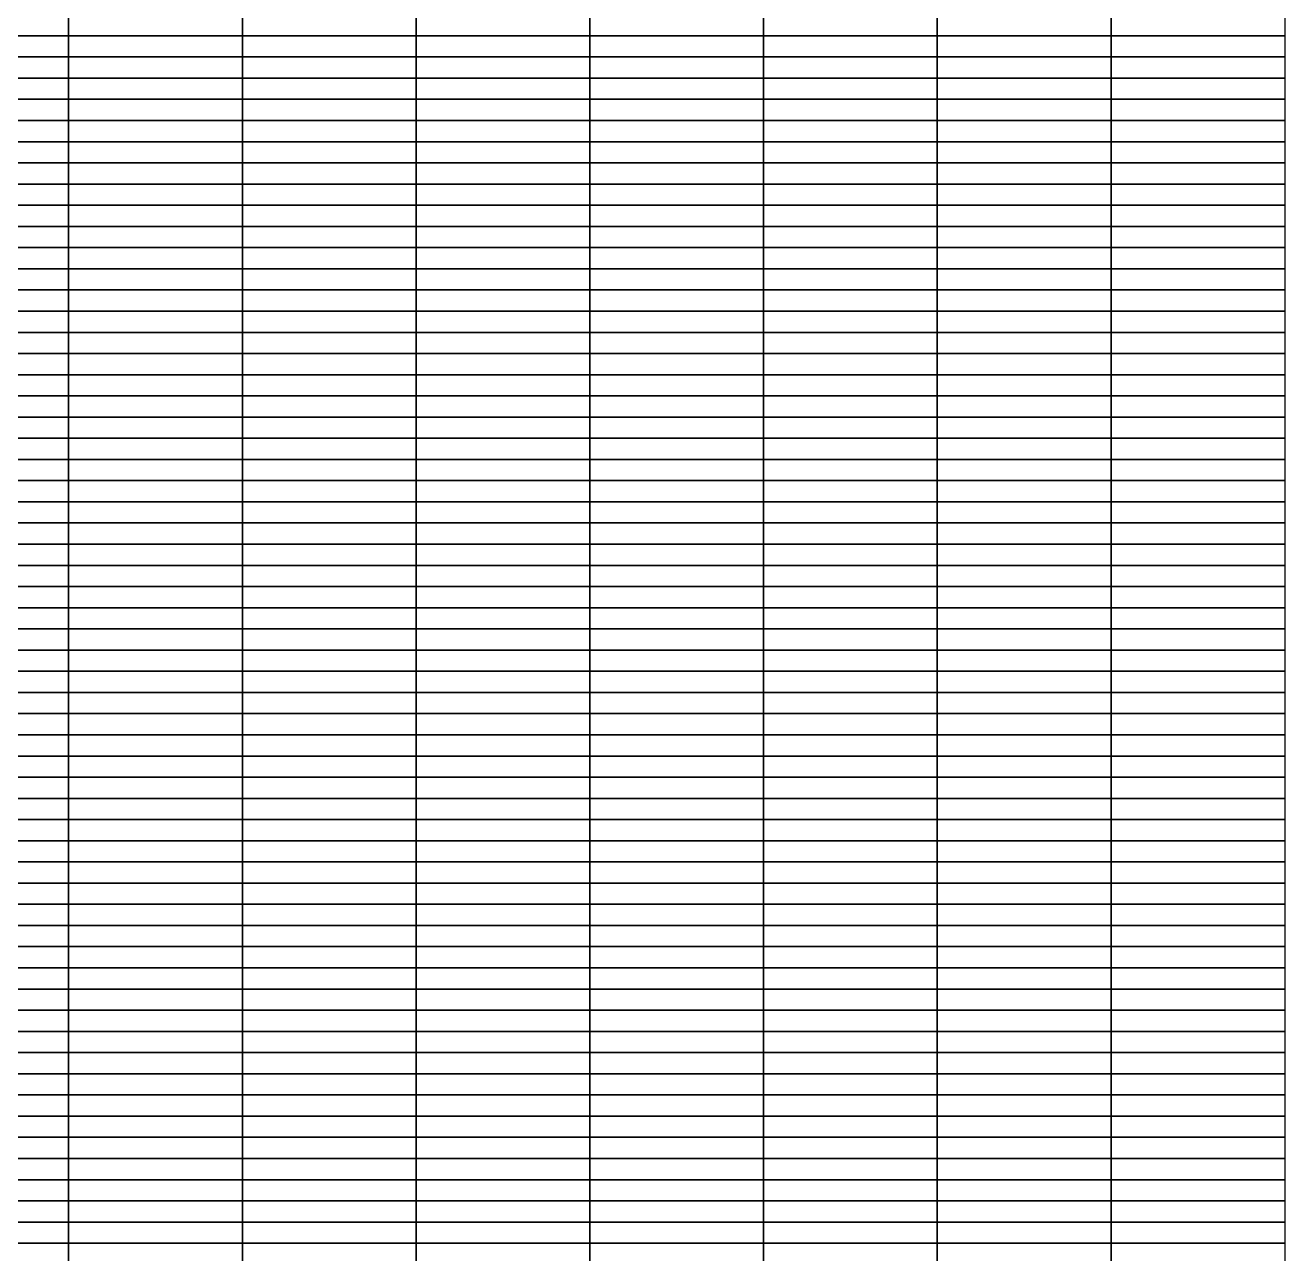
# Model space of a CAD drawing. Header units: metres. Extents: x 0 to 1189, y 5 to 4665.
# Drawn here: x 891.8 to 1189, y 2912.5 to 3202.5 of the extents above; entities that cross this region are included whole.
import ezdxf

# ---------------------------------------------------------------- set-up
doc = ezdxf.new("R2010")
doc.units = ezdxf.units.M

msp = doc.modelspace()

# ---------------------------------------------------------------- linework, layer by layer
for points in [[(902, 3200, 184.78), (861, 3200, 185.39), (861, 3205, 171.85), (902, 3205, 178.59)], [(943, 3200, 186.16), (902, 3200, 184.78), (902, 3205, 178.59), (943, 3205, 181.15)], [(984, 3200, 186.12), (943, 3200, 186.16), (943, 3205, 181.15), (984, 3205, 184.1)], [(1025, 3200, 186.16), (984, 3200, 186.12), (984, 3205, 184.1), (1025, 3205, 185.94)], [(1066, 3200, 186.43), (1025, 3200, 186.16), (1025, 3205, 185.94), (1066, 3205, 186.51)], [(1107, 3200, 186.4), (1066, 3200, 186.43), (1066, 3205, 186.51), (1107, 3205, 186.34)], [(1148, 3200, 186.85), (1107, 3200, 186.4), (1107, 3205, 186.34), (1148, 3205, 186.87)], [(1189, 3200, 186.93), (1148, 3200, 186.85), (1148, 3205, 186.87), (1189, 3205, 186.96)], [(902, 3195, 185.38), (861, 3195, 185.39), (861, 3200, 185.39), (902, 3200, 184.78)], [(943, 3195, 186.11), (902, 3195, 185.38), (902, 3200, 184.78), (943, 3200, 186.16)], [(984, 3195, 186.39), (943, 3195, 186.11), (943, 3200, 186.16), (984, 3200, 186.12)], [(1025, 3195, 186.57), (984, 3195, 186.39), (984, 3200, 186.12), (1025, 3200, 186.16)], [(1066, 3195, 186.68), (1025, 3195, 186.57), (1025, 3200, 186.16), (1066, 3200, 186.43)], [(1107, 3195, 186.78), (1066, 3195, 186.68), (1066, 3200, 186.43), (1107, 3200, 186.4)], [(1148, 3195, 186.84), (1107, 3195, 186.78), (1107, 3200, 186.4), (1148, 3200, 186.85)], [(1189, 3195, 186.84), (1148, 3195, 186.84), (1148, 3200, 186.85), (1189, 3200, 186.93)], [(902, 3190, 144.99), (861, 3190, 127.61), (861, 3195, 185.39), (902, 3195, 185.38)], [(943, 3190, 165.25), (902, 3190, 144.99), (902, 3195, 185.38), (943, 3195, 186.11)], [(984, 3190, 171.74), (943, 3190, 165.25), (943, 3195, 186.11), (984, 3195, 186.39)], [(1025, 3190, 178.27), (984, 3190, 171.74), (984, 3195, 186.39), (1025, 3195, 186.57)], [(1066, 3190, 180.15), (1025, 3190, 178.27), (1025, 3195, 186.57), (1066, 3195, 186.68)], [(1107, 3190, 182.67), (1066, 3190, 180.15), (1066, 3195, 186.68), (1107, 3195, 186.78)], [(1148, 3190, 184.17), (1107, 3190, 182.67), (1107, 3195, 186.78), (1148, 3195, 186.84)], [(1189, 3190, 185.84), (1148, 3190, 184.17), (1148, 3195, 186.84), (1189, 3195, 186.84)], [(902, 3185, 130.9), (861, 3185, 112.24), (861, 3190, 127.61), (902, 3190, 144.99)], [(943, 3185, 148.07), (902, 3185, 130.9), (902, 3190, 144.99), (943, 3190, 165.25)], [(984, 3185, 160.72), (943, 3185, 148.07), (943, 3190, 165.25), (984, 3190, 171.74)], [(1025, 3185, 167.98), (984, 3185, 160.72), (984, 3190, 171.74), (1025, 3190, 178.27)], [(1066, 3185, 172.59), (1025, 3185, 167.98), (1025, 3190, 178.27), (1066, 3190, 180.15)], [(1107, 3185, 176.36), (1066, 3185, 172.59), (1066, 3190, 180.15), (1107, 3190, 182.67)], [(1148, 3185, 180.02), (1107, 3185, 176.36), (1107, 3190, 182.67), (1148, 3190, 184.17)], [(1189, 3185, 185.67), (1148, 3185, 180.02), (1148, 3190, 184.17), (1189, 3190, 185.84)], [(902, 3180, 184.46), (861, 3180, 184.21), (861, 3185, 112.24), (902, 3185, 130.9)], [(943, 3180, 185.82), (902, 3180, 184.46), (902, 3185, 130.9), (943, 3185, 148.07)], [(984, 3180, 186.11), (943, 3180, 185.82), (943, 3185, 148.07), (984, 3185, 160.72)], [(1025, 3180, 186.38), (984, 3180, 186.11), (984, 3185, 160.72), (1025, 3185, 167.98)], [(1066, 3180, 186.56), (1025, 3180, 186.38), (1025, 3185, 167.98), (1066, 3185, 172.59)], [(1107, 3180, 186.67), (1066, 3180, 186.56), (1066, 3185, 172.59), (1107, 3185, 176.36)], [(1148, 3180, 186.75), (1107, 3180, 186.67), (1107, 3185, 176.36), (1148, 3185, 180.02)], [(1189, 3180, 186.79), (1148, 3180, 186.75), (1148, 3185, 180.02), (1189, 3185, 185.67)], [(902, 3175, 181.47), (861, 3175, 179.77), (861, 3180, 184.21), (902, 3180, 184.46)], [(943, 3175, 181.21), (902, 3175, 181.47), (902, 3180, 184.46), (943, 3180, 185.82)], [(984, 3175, 183.36), (943, 3175, 181.21), (943, 3180, 185.82), (984, 3180, 186.11)], [(1025, 3175, 185.74), (984, 3175, 183.36), (984, 3180, 186.11), (1025, 3180, 186.38)], [(1066, 3175, 186.23), (1025, 3175, 185.74), (1025, 3180, 186.38), (1066, 3180, 186.56)], [(1107, 3175, 186.43), (1066, 3175, 186.23), (1066, 3180, 186.56), (1107, 3180, 186.67)], [(1148, 3175, 186.57), (1107, 3175, 186.43), (1107, 3180, 186.67), (1148, 3180, 186.75)], [(1189, 3175, 186.64), (1148, 3175, 186.57), (1148, 3180, 186.75), (1189, 3180, 186.79)], [(902, 3170, 185.06), (861, 3170, 184.24), (861, 3175, 179.77), (902, 3175, 181.47)], [(943, 3170, 185.44), (902, 3170, 185.06), (902, 3175, 181.47), (943, 3175, 181.21)], [(984, 3170, 185.93), (943, 3170, 185.44), (943, 3175, 181.21), (984, 3175, 183.36)], [(1025, 3170, 186.29), (984, 3170, 185.93), (984, 3175, 183.36), (1025, 3175, 185.74)], [(1066, 3170, 186.49), (1025, 3170, 186.29), (1025, 3175, 185.74), (1066, 3175, 186.23)], [(1107, 3170, 186.62), (1066, 3170, 186.49), (1066, 3175, 186.23), (1107, 3175, 186.43)], [(1148, 3170, 186.71), (1107, 3170, 186.62), (1107, 3175, 186.43), (1148, 3175, 186.57)], [(1189, 3170, 186.76), (1148, 3170, 186.71), (1148, 3175, 186.57), (1189, 3175, 186.64)], [(902, 3165, 182.51), (861, 3165, 180.42), (861, 3170, 184.24), (902, 3170, 185.06)], [(943, 3165, 183.86), (902, 3165, 182.51), (902, 3170, 185.06), (943, 3170, 185.44)], [(984, 3165, 184.8), (943, 3165, 183.86), (943, 3170, 185.44), (984, 3170, 185.93)], [(1025, 3165, 185.43), (984, 3165, 184.8), (984, 3170, 185.93), (1025, 3170, 186.29)], [(1066, 3165, 185.87), (1025, 3165, 185.43), (1025, 3170, 186.29), (1066, 3170, 186.49)], [(1107, 3165, 186.17), (1066, 3165, 185.87), (1066, 3170, 186.49), (1107, 3170, 186.62)], [(1148, 3165, 186.36), (1107, 3165, 186.17), (1107, 3170, 186.62), (1148, 3170, 186.71)], [(1189, 3165, 186.46), (1148, 3165, 186.36), (1148, 3170, 186.71), (1189, 3170, 186.76)], [(902, 3160, 182.51), (861, 3160, 180.42), (861, 3165, 180.42), (902, 3165, 182.51)], [(943, 3160, 183.86), (902, 3160, 182.51), (902, 3165, 182.51), (943, 3165, 183.86)], [(984, 3160, 184.8), (943, 3160, 183.86), (943, 3165, 183.86), (984, 3165, 184.8)], [(1025, 3160, 185.43), (984, 3160, 184.8), (984, 3165, 184.8), (1025, 3165, 185.43)], [(1066, 3160, 185.87), (1025, 3160, 185.43), (1025, 3165, 185.43), (1066, 3165, 185.87)], [(1107, 3160, 186.17), (1066, 3160, 185.87), (1066, 3165, 185.87), (1107, 3165, 186.17)], [(1148, 3160, 186.36), (1107, 3160, 186.17), (1107, 3165, 186.17), (1148, 3165, 186.36)], [(1189, 3160, 186.46), (1148, 3160, 186.36), (1148, 3165, 186.36), (1189, 3165, 186.46)], [(902, 3155, 186.14), (861, 3155, 183.64), (861, 3160, 180.42), (902, 3160, 182.51)], [(943, 3155, 186.72), (902, 3155, 186.14), (902, 3160, 182.51), (943, 3160, 183.86)], [(984, 3155, 186.81), (943, 3155, 186.72), (943, 3160, 183.86), (984, 3160, 184.8)], [(1025, 3155, 186.8), (984, 3155, 186.81), (984, 3160, 184.8), (1025, 3160, 185.43)], [(1066, 3155, 186.93), (1025, 3155, 186.8), (1025, 3160, 185.43), (1066, 3160, 185.87)], [(1107, 3155, 186.96), (1066, 3155, 186.93), (1066, 3160, 185.87), (1107, 3160, 186.17)], [(1148, 3155, 186.97), (1107, 3155, 186.96), (1107, 3160, 186.17), (1148, 3160, 186.36)], [(1189, 3155, 186.98), (1148, 3155, 186.97), (1148, 3160, 186.36), (1189, 3160, 186.46)], [(902, 3150, 171.39), (861, 3150, 164.59), (861, 3155, 183.64), (902, 3155, 186.14)], [(943, 3150, 175.95), (902, 3150, 171.39), (902, 3155, 186.14), (943, 3155, 186.72)], [(984, 3150, 179.18), (943, 3150, 175.95), (943, 3155, 186.72), (984, 3155, 186.81)], [(1025, 3150, 181.39), (984, 3150, 179.18), (984, 3155, 186.81), (1025, 3155, 186.8)], [(1066, 3150, 182.97), (1025, 3150, 181.39), (1025, 3155, 186.8), (1066, 3155, 186.93)], [(1107, 3150, 184.03), (1066, 3150, 182.97), (1066, 3155, 186.93), (1107, 3155, 186.96)], [(1148, 3150, 184.73), (1107, 3150, 184.03), (1107, 3155, 186.96), (1148, 3155, 186.97)], [(1189, 3150, 185.08), (1148, 3150, 184.73), (1148, 3155, 186.97), (1189, 3155, 186.98)], [(902, 3145, 150.91), (861, 3145, 121.97), (861, 3150, 164.59), (902, 3150, 171.39)], [(943, 3145, 157.51), (902, 3145, 150.91), (902, 3150, 171.39), (943, 3150, 175.95)], [(984, 3145, 167.72), (943, 3145, 157.51), (943, 3150, 175.95), (984, 3150, 179.18)], [(1025, 3145, 175.91), (984, 3145, 167.72), (984, 3150, 179.18), (1025, 3150, 181.39)], [(1066, 3145, 181.67), (1025, 3145, 175.91), (1025, 3150, 181.39), (1066, 3150, 182.97)], [(1107, 3145, 183.64), (1066, 3145, 181.67), (1066, 3150, 182.97), (1107, 3150, 184.03)], [(1148, 3145, 185.54), (1107, 3145, 183.64), (1107, 3150, 184.03), (1148, 3150, 184.73)], [(1189, 3145, 185.9), (1148, 3145, 185.54), (1148, 3150, 184.73), (1189, 3150, 185.08)], [(902, 3140, 186.08), (861, 3140, 186.05), (861, 3145, 121.97), (902, 3145, 150.91)], [(943, 3140, 186.47), (902, 3140, 186.08), (902, 3145, 150.91), (943, 3145, 157.51)], [(984, 3140, 186.68), (943, 3140, 186.47), (943, 3145, 157.51), (984, 3145, 167.72)], [(1025, 3140, 186.78), (984, 3140, 186.68), (984, 3145, 167.72), (1025, 3145, 175.91)], [(1066, 3140, 186.94), (1025, 3140, 186.78), (1025, 3145, 175.91), (1066, 3145, 181.67)], [(1107, 3140, 186.96), (1066, 3140, 186.94), (1066, 3145, 181.67), (1107, 3145, 183.64)], [(1148, 3140, 186.97), (1107, 3140, 186.96), (1107, 3145, 183.64), (1148, 3145, 185.54)], [(1189, 3140, 186.98), (1148, 3140, 186.97), (1148, 3145, 185.54), (1189, 3145, 185.9)], [(902, 3135, 180.69), (861, 3135, 180.99), (861, 3140, 186.05), (902, 3140, 186.08)], [(943, 3135, 179.56), (902, 3135, 180.69), (902, 3140, 186.08), (943, 3140, 186.47)], [(984, 3135, 183.44), (943, 3135, 179.56), (943, 3140, 186.47), (984, 3140, 186.68)], [(1025, 3135, 185.93), (984, 3135, 183.44), (984, 3140, 186.68), (1025, 3140, 186.78)], [(1066, 3135, 186.85), (1025, 3135, 185.93), (1025, 3140, 186.78), (1066, 3140, 186.94)], [(1107, 3135, 186.94), (1066, 3135, 186.85), (1066, 3140, 186.94), (1107, 3140, 186.96)], [(1148, 3135, 186.97), (1107, 3135, 186.94), (1107, 3140, 186.96), (1148, 3140, 186.97)], [(1189, 3135, 186.97), (1148, 3135, 186.97), (1148, 3140, 186.97), (1189, 3140, 186.98)], [(902, 3130, 181.15), (861, 3130, 182.45), (861, 3135, 180.99), (902, 3135, 180.69)], [(943, 3130, 181.55), (902, 3130, 181.15), (902, 3135, 180.69), (943, 3135, 179.56)], [(984, 3130, 183.1), (943, 3130, 181.55), (943, 3135, 179.56), (984, 3135, 183.44)], [(1025, 3130, 185.42), (984, 3130, 183.1), (984, 3135, 183.44), (1025, 3135, 185.93)], [(1066, 3130, 186.13), (1025, 3130, 185.42), (1025, 3135, 185.93), (1066, 3135, 186.85)], [(1107, 3130, 186.37), (1066, 3130, 186.13), (1066, 3135, 186.85), (1107, 3135, 186.94)], [(1148, 3130, 186.52), (1107, 3130, 186.37), (1107, 3135, 186.94), (1148, 3135, 186.97)], [(1189, 3130, 186.6), (1148, 3130, 186.52), (1148, 3135, 186.97), (1189, 3135, 186.97)], [(902, 3125, 175.63), (861, 3125, 158.7), (861, 3130, 182.45), (902, 3130, 181.15)], [(943, 3125, 178.55), (902, 3125, 175.63), (902, 3130, 181.15), (943, 3130, 181.55)], [(984, 3125, 181.29), (943, 3125, 178.55), (943, 3130, 181.55), (984, 3130, 183.1)], [(1025, 3125, 182.96), (984, 3125, 181.29), (984, 3130, 183.1), (1025, 3130, 185.42)], [(1066, 3125, 184.12), (1025, 3125, 182.96), (1025, 3130, 185.42), (1066, 3130, 186.13)], [(1107, 3125, 184.89), (1066, 3125, 184.12), (1066, 3130, 186.13), (1107, 3130, 186.37)], [(1148, 3125, 185.39), (1107, 3125, 184.89), (1107, 3130, 186.37), (1148, 3130, 186.52)], [(1189, 3125, 185.64), (1148, 3125, 185.39), (1148, 3130, 186.52), (1189, 3130, 186.6)], [(902, 3120, 185.37), (861, 3120, 184.61), (861, 3125, 158.7), (902, 3125, 175.63)], [(943, 3120, 185.98), (902, 3120, 185.37), (902, 3125, 175.63), (943, 3125, 178.55)], [(984, 3120, 186.1), (943, 3120, 185.98), (943, 3125, 178.55), (984, 3125, 181.29)], [(1025, 3120, 186.4), (984, 3120, 186.1), (984, 3125, 181.29), (1025, 3125, 182.96)], [(1066, 3120, 186.65), (1025, 3120, 186.4), (1025, 3125, 182.96), (1066, 3125, 184.12)], [(1107, 3120, 186.74), (1066, 3120, 186.65), (1066, 3125, 184.12), (1107, 3125, 184.89)], [(1148, 3120, 186.8), (1107, 3120, 186.74), (1107, 3125, 184.89), (1148, 3125, 185.39)], [(1189, 3120, 186.79), (1148, 3120, 186.8), (1148, 3125, 185.39), (1189, 3125, 185.64)], [(902, 3115, 185.37), (861, 3115, 184.61), (861, 3120, 184.61), (902, 3120, 185.37)], [(943, 3115, 185.98), (902, 3115, 185.37), (902, 3120, 185.37), (943, 3120, 185.98)], [(984, 3115, 186.1), (943, 3115, 185.98), (943, 3120, 185.98), (984, 3120, 186.1)], [(1025, 3115, 186.4), (984, 3115, 186.1), (984, 3120, 186.1), (1025, 3120, 186.4)], [(1066, 3115, 186.65), (1025, 3115, 186.4), (1025, 3120, 186.4), (1066, 3120, 186.65)], [(1107, 3115, 186.74), (1066, 3115, 186.65), (1066, 3120, 186.65), (1107, 3120, 186.74)], [(1148, 3115, 186.8), (1107, 3115, 186.74), (1107, 3120, 186.74), (1148, 3120, 186.8)], [(1189, 3115, 186.79), (1148, 3115, 186.8), (1148, 3120, 186.8), (1189, 3120, 186.79)], [(902, 3110, 143.75), (861, 3110, 144.64), (861, 3115, 184.61), (902, 3115, 185.37)], [(943, 3110, 167.23), (902, 3110, 143.75), (902, 3115, 185.37), (943, 3115, 185.98)], [(984, 3110, 175.7), (943, 3110, 167.23), (943, 3115, 185.98), (984, 3115, 186.1)], [(1025, 3110, 178.93), (984, 3110, 175.7), (984, 3115, 186.1), (1025, 3115, 186.4)], [(1066, 3110, 181.31), (1025, 3110, 178.93), (1025, 3115, 186.4), (1066, 3115, 186.65)], [(1107, 3110, 183.59), (1066, 3110, 181.31), (1066, 3115, 186.65), (1107, 3115, 186.74)], [(1148, 3110, 184.16), (1107, 3110, 183.59), (1107, 3115, 186.74), (1148, 3115, 186.8)], [(1189, 3110, 185.2), (1148, 3110, 184.16), (1148, 3115, 186.8), (1189, 3115, 186.79)], [(902, 3105, 182.17), (861, 3105, 178.49), (861, 3110, 144.64), (902, 3110, 143.75)], [(943, 3105, 183.29), (902, 3105, 182.17), (902, 3110, 143.75), (943, 3110, 167.23)], [(984, 3105, 184.58), (943, 3105, 183.29), (943, 3110, 167.23), (984, 3110, 175.7)], [(1025, 3105, 185.15), (984, 3105, 184.58), (984, 3110, 175.7), (1025, 3110, 178.93)], [(1066, 3105, 185.64), (1025, 3105, 185.15), (1025, 3110, 178.93), (1066, 3110, 181.31)], [(1107, 3105, 186.04), (1066, 3105, 185.64), (1066, 3110, 181.31), (1107, 3110, 183.59)], [(1148, 3105, 186.3), (1107, 3105, 186.04), (1107, 3110, 183.59), (1148, 3110, 184.16)], [(1189, 3105, 186.43), (1148, 3105, 186.3), (1148, 3110, 184.16), (1189, 3110, 185.2)], [(902, 3100, 178.36), (861, 3100, 171.78), (861, 3105, 178.49), (902, 3105, 182.17)], [(943, 3100, 177.44), (902, 3100, 178.36), (902, 3105, 182.17), (943, 3105, 183.29)], [(984, 3100, 182.02), (943, 3100, 177.44), (943, 3105, 183.29), (984, 3105, 184.58)], [(1025, 3100, 184.01), (984, 3100, 182.02), (984, 3105, 184.58), (1025, 3105, 185.15)], [(1066, 3100, 184.14), (1025, 3100, 184.01), (1025, 3105, 185.15), (1066, 3105, 185.64)], [(1107, 3100, 185.26), (1066, 3100, 184.14), (1066, 3105, 185.64), (1107, 3105, 186.04)], [(1148, 3100, 186.15), (1107, 3100, 185.26), (1107, 3105, 186.04), (1148, 3105, 186.3)], [(1189, 3100, 186.44), (1148, 3100, 186.15), (1148, 3105, 186.3), (1189, 3105, 186.43)], [(902, 3095, 185.93), (861, 3095, 181.63), (861, 3100, 171.78), (902, 3100, 178.36)], [(943, 3095, 186.16), (902, 3095, 185.93), (902, 3100, 178.36), (943, 3100, 177.44)], [(984, 3095, 185.94), (943, 3095, 186.16), (943, 3100, 177.44), (984, 3100, 182.02)], [(1025, 3095, 186.29), (984, 3095, 185.94), (984, 3100, 182.02), (1025, 3100, 184.01)], [(1066, 3095, 186.74), (1025, 3095, 186.29), (1025, 3100, 184.01), (1066, 3100, 184.14)], [(1107, 3095, 186.68), (1066, 3095, 186.74), (1066, 3100, 184.14), (1107, 3100, 185.26)], [(1148, 3095, 186.91), (1107, 3095, 186.68), (1107, 3100, 185.26), (1148, 3100, 186.15)], [(1189, 3095, 186.93), (1148, 3095, 186.91), (1148, 3100, 186.15), (1189, 3100, 186.44)], [(902, 3090, 176.33), (861, 3090, 171.71), (861, 3095, 181.63), (902, 3095, 185.93)], [(943, 3090, 179.78), (902, 3090, 176.33), (902, 3095, 185.93), (943, 3095, 186.16)], [(984, 3090, 181.78), (943, 3090, 179.78), (943, 3095, 186.16), (984, 3095, 185.94)], [(1025, 3090, 183.12), (984, 3090, 181.78), (984, 3095, 185.94), (1025, 3095, 186.29)], [(1066, 3090, 184.26), (1025, 3090, 183.12), (1025, 3095, 186.29), (1066, 3095, 186.74)], [(1107, 3090, 184.94), (1066, 3090, 184.26), (1066, 3095, 186.74), (1107, 3095, 186.68)], [(1148, 3090, 185.43), (1107, 3090, 184.94), (1107, 3095, 186.68), (1148, 3095, 186.91)], [(1189, 3090, 185.7), (1148, 3090, 185.43), (1148, 3095, 186.91), (1189, 3095, 186.93)], [(902, 3085, 176.33), (861, 3085, 171.71), (861, 3090, 171.71), (902, 3090, 176.33)], [(943, 3085, 179.78), (902, 3085, 176.33), (902, 3090, 176.33), (943, 3090, 179.78)], [(984, 3085, 181.78), (943, 3085, 179.78), (943, 3090, 179.78), (984, 3090, 181.78)], [(1025, 3085, 183.12), (984, 3085, 181.78), (984, 3090, 181.78), (1025, 3090, 183.12)], [(1066, 3085, 184.26), (1025, 3085, 183.12), (1025, 3090, 183.12), (1066, 3090, 184.26)], [(1107, 3085, 184.94), (1066, 3085, 184.26), (1066, 3090, 184.26), (1107, 3090, 184.94)], [(1148, 3085, 185.43), (1107, 3085, 184.94), (1107, 3090, 184.94), (1148, 3090, 185.43)], [(1189, 3085, 185.7), (1148, 3085, 185.43), (1148, 3090, 185.43), (1189, 3090, 185.7)], [(902, 3080, 178.35), (861, 3080, 173.56), (861, 3085, 171.71), (902, 3085, 176.33)], [(943, 3080, 181.54), (902, 3080, 178.35), (902, 3085, 176.33), (943, 3085, 179.78)], [(984, 3080, 182.62), (943, 3080, 181.54), (943, 3085, 179.78), (984, 3085, 181.78)], [(1025, 3080, 182.9), (984, 3080, 182.62), (984, 3085, 181.78), (1025, 3085, 183.12)], [(1066, 3080, 183.68), (1025, 3080, 182.9), (1025, 3085, 183.12), (1066, 3085, 184.26)], [(1107, 3080, 184.61), (1066, 3080, 183.68), (1066, 3085, 184.26), (1107, 3085, 184.94)], [(1148, 3080, 185.91), (1107, 3080, 184.61), (1107, 3085, 184.94), (1148, 3085, 185.43)], [(1189, 3080, 186.32), (1148, 3080, 185.91), (1148, 3085, 185.43), (1189, 3085, 185.7)], [(902, 3075, 151.26), (861, 3075, 123.09), (861, 3080, 173.56), (902, 3080, 178.35)], [(943, 3075, 157.22), (902, 3075, 151.26), (902, 3080, 178.35), (943, 3080, 181.54)], [(984, 3075, 167.8), (943, 3075, 157.22), (943, 3080, 181.54), (984, 3080, 182.62)], [(1025, 3075, 175.79), (984, 3075, 167.8), (984, 3080, 182.62), (1025, 3080, 182.9)], [(1066, 3075, 181.85), (1025, 3075, 175.79), (1025, 3080, 182.9), (1066, 3080, 183.68)], [(1107, 3075, 183.88), (1066, 3075, 181.85), (1066, 3080, 183.68), (1107, 3080, 184.61)], [(1148, 3075, 186), (1107, 3075, 183.88), (1107, 3080, 184.61), (1148, 3080, 185.91)], [(1189, 3075, 186.47), (1148, 3075, 186), (1148, 3080, 185.91), (1189, 3080, 186.32)], [(902, 3070, 151.26), (861, 3070, 123.09), (861, 3075, 123.09), (902, 3075, 151.26)], [(943, 3070, 157.22), (902, 3070, 151.26), (902, 3075, 151.26), (943, 3075, 157.22)], [(984, 3070, 167.8), (943, 3070, 157.22), (943, 3075, 157.22), (984, 3075, 167.8)], [(1025, 3070, 175.79), (984, 3070, 167.8), (984, 3075, 167.8), (1025, 3075, 175.79)], [(1066, 3070, 181.85), (1025, 3070, 175.79), (1025, 3075, 175.79), (1066, 3075, 181.85)], [(1107, 3070, 183.88), (1066, 3070, 181.85), (1066, 3075, 181.85), (1107, 3075, 183.88)], [(1148, 3070, 186), (1107, 3070, 183.88), (1107, 3075, 183.88), (1148, 3075, 186)], [(1189, 3070, 186.47), (1148, 3070, 186), (1148, 3075, 186), (1189, 3075, 186.47)], [(902, 3065, 184.47), (861, 3065, 185.65), (861, 3070, 123.09), (902, 3070, 151.26)], [(943, 3065, 185.42), (902, 3065, 184.47), (902, 3070, 151.26), (943, 3070, 157.22)], [(984, 3065, 185.1), (943, 3065, 185.42), (943, 3070, 157.22), (984, 3070, 167.8)], [(1025, 3065, 185.04), (984, 3065, 185.1), (984, 3070, 167.8), (1025, 3070, 175.79)], [(1066, 3065, 186.39), (1025, 3065, 185.04), (1025, 3070, 175.79), (1066, 3070, 181.85)], [(1107, 3065, 186.68), (1066, 3065, 186.39), (1066, 3070, 181.85), (1107, 3070, 183.88)], [(1148, 3065, 186.84), (1107, 3065, 186.68), (1107, 3070, 183.88), (1148, 3070, 186)], [(1189, 3065, 186.89), (1148, 3065, 186.84), (1148, 3070, 186), (1189, 3070, 186.47)], [(902, 3060, 180.38), (861, 3060, 182.56), (861, 3065, 185.65), (902, 3065, 184.47)], [(943, 3060, 179.93), (902, 3060, 180.38), (902, 3065, 184.47), (943, 3065, 185.42)], [(984, 3060, 182.59), (943, 3060, 179.93), (943, 3065, 185.42), (984, 3065, 185.1)], [(1025, 3060, 184.27), (984, 3060, 182.59), (984, 3065, 185.1), (1025, 3065, 185.04)], [(1066, 3060, 185.45), (1025, 3060, 184.27), (1025, 3065, 185.04), (1066, 3065, 186.39)], [(1107, 3060, 185.71), (1066, 3060, 185.45), (1066, 3065, 186.39), (1107, 3065, 186.68)], [(1148, 3060, 186.64), (1107, 3060, 185.71), (1107, 3065, 186.68), (1148, 3065, 186.84)], [(1189, 3060, 186.8), (1148, 3060, 186.64), (1148, 3065, 186.84), (1189, 3065, 186.89)], [(902, 3055, 182.54), (861, 3055, 182.23), (861, 3060, 182.56), (902, 3060, 180.38)], [(943, 3055, 184.36), (902, 3055, 182.54), (902, 3060, 180.38), (943, 3060, 179.93)], [(984, 3055, 183.15), (943, 3055, 184.36), (943, 3060, 179.93), (984, 3060, 182.59)], [(1025, 3055, 182.86), (984, 3055, 183.15), (984, 3060, 182.59), (1025, 3060, 184.27)], [(1066, 3055, 185.38), (1025, 3055, 182.86), (1025, 3060, 184.27), (1066, 3060, 185.45)], [(1107, 3055, 186.14), (1066, 3055, 185.38), (1066, 3060, 185.45), (1107, 3060, 185.71)], [(1148, 3055, 186.81), (1107, 3055, 186.14), (1107, 3060, 185.71), (1148, 3060, 186.64)], [(1189, 3055, 186.95), (1148, 3055, 186.81), (1148, 3060, 186.64), (1189, 3060, 186.8)], [(902, 3050, 176.91), (861, 3050, 171.55), (861, 3055, 182.23), (902, 3055, 182.54)], [(943, 3050, 180.72), (902, 3050, 176.91), (902, 3055, 182.54), (943, 3055, 184.36)], [(984, 3050, 181.14), (943, 3050, 180.72), (943, 3055, 184.36), (984, 3055, 183.15)], [(1025, 3050, 182.82), (984, 3050, 181.14), (984, 3055, 183.15), (1025, 3055, 182.86)], [(1066, 3050, 185.74), (1025, 3050, 182.82), (1025, 3055, 182.86), (1066, 3055, 185.38)], [(1107, 3050, 185.72), (1066, 3050, 185.74), (1066, 3055, 185.38), (1107, 3055, 186.14)], [(1148, 3050, 186.62), (1107, 3050, 185.72), (1107, 3055, 186.14), (1148, 3055, 186.81)], [(1189, 3050, 186.73), (1148, 3050, 186.62), (1148, 3055, 186.81), (1189, 3055, 186.95)], [(902, 3045, 176.91), (861, 3045, 171.55), (861, 3050, 171.55), (902, 3050, 176.91)], [(943, 3045, 180.72), (902, 3045, 176.91), (902, 3050, 176.91), (943, 3050, 180.72)], [(984, 3045, 181.14), (943, 3045, 180.72), (943, 3050, 180.72), (984, 3050, 181.14)], [(1025, 3045, 182.82), (984, 3045, 181.14), (984, 3050, 181.14), (1025, 3050, 182.82)], [(1066, 3045, 185.74), (1025, 3045, 182.82), (1025, 3050, 182.82), (1066, 3050, 185.74)], [(1107, 3045, 185.72), (1066, 3045, 185.74), (1066, 3050, 185.74), (1107, 3050, 185.72)], [(1148, 3045, 186.62), (1107, 3045, 185.72), (1107, 3050, 185.72), (1148, 3050, 186.62)], [(1189, 3045, 186.73), (1148, 3045, 186.62), (1148, 3050, 186.62), (1189, 3050, 186.73)], [(902, 3040, 181.06), (861, 3040, 180.9), (861, 3045, 171.55), (902, 3045, 176.91)], [(943, 3040, 183.28), (902, 3040, 181.06), (902, 3045, 176.91), (943, 3045, 180.72)], [(984, 3040, 183.63), (943, 3040, 183.28), (943, 3045, 180.72), (984, 3045, 181.14)], [(1025, 3040, 182.42), (984, 3040, 183.63), (984, 3045, 181.14), (1025, 3045, 182.82)], [(1066, 3040, 184.35), (1025, 3040, 182.42), (1025, 3045, 182.82), (1066, 3045, 185.74)], [(1107, 3040, 184.41), (1066, 3040, 184.35), (1066, 3045, 185.74), (1107, 3045, 185.72)], [(1148, 3040, 186.02), (1107, 3040, 184.41), (1107, 3045, 185.72), (1148, 3045, 186.62)], [(1189, 3040, 186.48), (1148, 3040, 186.02), (1148, 3045, 186.62), (1189, 3045, 186.73)], [(902, 3035, 152.04), (861, 3035, 142.12), (861, 3040, 180.9), (902, 3040, 181.06)], [(943, 3035, 167.21), (902, 3035, 152.04), (902, 3040, 181.06), (943, 3040, 183.28)], [(984, 3035, 176.93), (943, 3035, 167.21), (943, 3040, 183.28), (984, 3040, 183.63)], [(1025, 3035, 180.99), (984, 3035, 176.93), (984, 3040, 183.63), (1025, 3040, 182.42)], [(1066, 3035, 181.75), (1025, 3035, 180.99), (1025, 3040, 182.42), (1066, 3040, 184.35)], [(1107, 3035, 183.66), (1066, 3035, 181.75), (1066, 3040, 184.35), (1107, 3040, 184.41)], [(1148, 3035, 183.8), (1107, 3035, 183.66), (1107, 3040, 184.41), (1148, 3040, 186.02)], [(1189, 3035, 184.57), (1148, 3035, 183.8), (1148, 3040, 186.02), (1189, 3040, 186.48)], [(902, 3030, 122.42), (861, 3030, 101.65), (861, 3035, 142.12), (902, 3035, 152.04)], [(943, 3030, 141.94), (902, 3030, 122.42), (902, 3035, 152.04), (943, 3035, 167.21)], [(984, 3030, 155.71), (943, 3030, 141.94), (943, 3035, 167.21), (984, 3035, 176.93)], [(1025, 3030, 164.85), (984, 3030, 155.71), (984, 3035, 176.93), (1025, 3035, 180.99)], [(1066, 3030, 171.32), (1025, 3030, 164.85), (1025, 3035, 180.99), (1066, 3035, 181.75)], [(1107, 3030, 175.12), (1066, 3030, 171.32), (1066, 3035, 181.75), (1107, 3035, 183.66)], [(1148, 3030, 179.27), (1107, 3030, 175.12), (1107, 3035, 183.66), (1148, 3035, 183.8)], [(1189, 3030, 183.87), (1148, 3030, 179.27), (1148, 3035, 183.8), (1189, 3035, 184.57)], [(902, 3025, 182.65), (861, 3025, 181.76), (861, 3030, 101.65), (902, 3030, 122.42)], [(943, 3025, 183.85), (902, 3025, 182.65), (902, 3030, 122.42), (943, 3030, 141.94)], [(984, 3025, 183.89), (943, 3025, 183.85), (943, 3030, 141.94), (984, 3030, 155.71)], [(1025, 3025, 182.82), (984, 3025, 183.89), (984, 3030, 155.71), (1025, 3030, 164.85)], [(1066, 3025, 185.82), (1025, 3025, 182.82), (1025, 3030, 164.85), (1066, 3030, 171.32)], [(1107, 3025, 186.24), (1066, 3025, 185.82), (1066, 3030, 171.32), (1107, 3030, 175.12)], [(1148, 3025, 186.44), (1107, 3025, 186.24), (1107, 3030, 175.12), (1148, 3030, 179.27)], [(1189, 3025, 186.53), (1148, 3025, 186.44), (1148, 3030, 179.27), (1189, 3030, 183.87)], [(902, 3020, 182.65), (861, 3020, 181.76), (861, 3025, 181.76), (902, 3025, 182.65)], [(943, 3020, 183.85), (902, 3020, 182.65), (902, 3025, 182.65), (943, 3025, 183.85)], [(984, 3020, 183.89), (943, 3020, 183.85), (943, 3025, 183.85), (984, 3025, 183.89)], [(1025, 3020, 182.82), (984, 3020, 183.89), (984, 3025, 183.89), (1025, 3025, 182.82)], [(1066, 3020, 185.82), (1025, 3020, 182.82), (1025, 3025, 182.82), (1066, 3025, 185.82)], [(1107, 3020, 186.24), (1066, 3020, 185.82), (1066, 3025, 185.82), (1107, 3025, 186.24)], [(1148, 3020, 186.44), (1107, 3020, 186.24), (1107, 3025, 186.24), (1148, 3025, 186.44)], [(1189, 3020, 186.53), (1148, 3020, 186.44), (1148, 3025, 186.44), (1189, 3025, 186.53)], [(902, 3015, 181.08), (861, 3015, 178.45), (861, 3020, 181.76), (902, 3020, 182.65)], [(943, 3015, 180.64), (902, 3015, 181.08), (902, 3020, 182.65), (943, 3020, 183.85)], [(984, 3015, 183.37), (943, 3015, 180.64), (943, 3020, 183.85), (984, 3020, 183.89)], [(1025, 3015, 185.8), (984, 3015, 183.37), (984, 3020, 183.89), (1025, 3020, 182.82)], [(1066, 3015, 186.67), (1025, 3015, 185.8), (1025, 3020, 182.82), (1066, 3020, 185.82)], [(1107, 3015, 186.88), (1066, 3015, 186.67), (1066, 3020, 185.82), (1107, 3020, 186.24)], [(1148, 3015, 186.95), (1107, 3015, 186.88), (1107, 3020, 186.24), (1148, 3020, 186.44)], [(1189, 3015, 186.98), (1148, 3015, 186.95), (1148, 3020, 186.44), (1189, 3020, 186.53)], [(902, 3010, 185.37), (861, 3010, 185.23), (861, 3015, 178.45), (902, 3015, 181.08)], [(943, 3010, 185.99), (902, 3010, 185.37), (902, 3015, 181.08), (943, 3015, 180.64)], [(984, 3010, 184.99), (943, 3010, 185.99), (943, 3015, 180.64), (984, 3015, 183.37)], [(1025, 3010, 184.34), (984, 3010, 184.99), (984, 3015, 183.37), (1025, 3015, 185.8)], [(1066, 3010, 185.89), (1025, 3010, 184.34), (1025, 3015, 185.8), (1066, 3015, 186.67)], [(1107, 3010, 186.15), (1066, 3010, 185.89), (1066, 3015, 186.67), (1107, 3015, 186.88)], [(1148, 3010, 186.67), (1107, 3010, 186.15), (1107, 3015, 186.88), (1148, 3015, 186.95)], [(1189, 3010, 186.86), (1148, 3010, 186.67), (1148, 3015, 186.95), (1189, 3015, 186.98)], [(902, 3005, 185.37), (861, 3005, 185.23), (861, 3010, 185.23), (902, 3010, 185.37)], [(943, 3005, 185.99), (902, 3005, 185.37), (902, 3010, 185.37), (943, 3010, 185.99)], [(984, 3005, 184.99), (943, 3005, 185.99), (943, 3010, 185.99), (984, 3010, 184.99)], [(1025, 3005, 184.34), (984, 3005, 184.99), (984, 3010, 184.99), (1025, 3010, 184.34)], [(1066, 3005, 185.89), (1025, 3005, 184.34), (1025, 3010, 184.34), (1066, 3010, 185.89)], [(1107, 3005, 186.15), (1066, 3005, 185.89), (1066, 3010, 185.89), (1107, 3010, 186.15)], [(1148, 3005, 186.67), (1107, 3005, 186.15), (1107, 3010, 186.15), (1148, 3010, 186.67)], [(1189, 3005, 186.86), (1148, 3005, 186.67), (1148, 3010, 186.67), (1189, 3010, 186.86)], [(902, 3000, 184.88), (861, 3000, 184.43), (861, 3005, 185.23), (902, 3005, 185.37)], [(943, 3000, 185.65), (902, 3000, 184.88), (902, 3005, 185.37), (943, 3005, 185.99)], [(984, 3000, 184.5), (943, 3000, 185.65), (943, 3005, 185.99), (984, 3005, 184.99)], [(1025, 3000, 181.49), (984, 3000, 184.5), (984, 3005, 184.99), (1025, 3005, 184.34)], [(1066, 3000, 185.3), (1025, 3000, 181.49), (1025, 3005, 184.34), (1066, 3005, 185.89)], [(1107, 3000, 184.55), (1066, 3000, 185.3), (1066, 3005, 185.89), (1107, 3005, 186.15)], [(1148, 3000, 186.41), (1107, 3000, 184.55), (1107, 3005, 186.15), (1148, 3005, 186.67)], [(1189, 3000, 186.8), (1148, 3000, 186.41), (1148, 3005, 186.67), (1189, 3005, 186.86)], [(902, 2995, 183.18), (861, 2995, 181.24), (861, 3000, 184.43), (902, 3000, 184.88)], [(943, 2995, 184.44), (902, 2995, 183.18), (902, 3000, 184.88), (943, 3000, 185.65)], [(984, 2995, 184.93), (943, 2995, 184.44), (943, 3000, 185.65), (984, 3000, 184.5)], [(1025, 2995, 184.33), (984, 2995, 184.93), (984, 3000, 184.5), (1025, 3000, 181.49)], [(1066, 2995, 185.76), (1025, 2995, 184.33), (1025, 3000, 181.49), (1066, 3000, 185.3)], [(1107, 2995, 185.35), (1066, 2995, 185.76), (1066, 3000, 185.3), (1107, 3000, 184.55)], [(1148, 2995, 186.34), (1107, 2995, 185.35), (1107, 3000, 184.55), (1148, 3000, 186.41)], [(1189, 2995, 186.54), (1148, 2995, 186.34), (1148, 3000, 186.41), (1189, 3000, 186.8)], [(902, 2990, 174.08), (861, 2990, 168.67), (861, 2995, 181.24), (902, 2995, 183.18)], [(943, 2990, 177.89), (902, 2990, 174.08), (902, 2995, 183.18), (943, 2995, 184.44)], [(984, 2990, 180.53), (943, 2990, 177.89), (943, 2995, 184.44), (984, 2995, 184.93)], [(1025, 2990, 182.39), (984, 2990, 180.53), (984, 2995, 184.93), (1025, 2995, 184.33)], [(1066, 2990, 183.68), (1025, 2990, 182.39), (1025, 2995, 184.33), (1066, 2995, 185.76)], [(1107, 2990, 184.55), (1066, 2990, 183.68), (1066, 2995, 185.76), (1107, 2995, 185.35)], [(1148, 2990, 185.12), (1107, 2990, 184.55), (1107, 2995, 185.35), (1148, 2995, 186.34)], [(1189, 2990, 185.42), (1148, 2990, 185.12), (1148, 2995, 186.34), (1189, 2995, 186.54)], [(902, 2985, 151.31), (861, 2985, 123.43), (861, 2990, 168.67), (902, 2990, 174.08)], [(943, 2985, 157.22), (902, 2985, 151.31), (902, 2990, 174.08), (943, 2990, 177.89)], [(984, 2985, 167.83), (943, 2985, 157.22), (943, 2990, 177.89), (984, 2990, 180.53)], [(1025, 2985, 176), (984, 2985, 167.83), (984, 2990, 180.53), (1025, 2990, 182.39)], [(1066, 2985, 181.82), (1025, 2985, 176), (1025, 2990, 182.39), (1066, 2990, 183.68)], [(1107, 2985, 183.74), (1066, 2985, 181.82), (1066, 2990, 183.68), (1107, 2990, 184.55)], [(1148, 2985, 185.78), (1107, 2985, 183.74), (1107, 2990, 184.55), (1148, 2990, 185.12)], [(1189, 2985, 186.18), (1148, 2985, 185.78), (1148, 2990, 185.12), (1189, 2990, 185.42)], [(902, 2980, 151.31), (861, 2980, 123.43), (861, 2985, 123.43), (902, 2985, 151.31)], [(943, 2980, 157.22), (902, 2980, 151.31), (902, 2985, 151.31), (943, 2985, 157.22)], [(984, 2980, 167.83), (943, 2980, 157.22), (943, 2985, 157.22), (984, 2985, 167.83)], [(1025, 2980, 176), (984, 2980, 167.83), (984, 2985, 167.83), (1025, 2985, 176)], [(1066, 2980, 181.82), (1025, 2980, 176), (1025, 2985, 176), (1066, 2985, 181.82)], [(1107, 2980, 183.74), (1066, 2980, 181.82), (1066, 2985, 181.82), (1107, 2985, 183.74)], [(1148, 2980, 185.78), (1107, 2980, 183.74), (1107, 2985, 183.74), (1148, 2985, 185.78)], [(1189, 2980, 186.18), (1148, 2980, 185.78), (1148, 2985, 185.78), (1189, 2985, 186.18)], [(902, 2975, 185.91), (861, 2975, 185.71), (861, 2980, 123.43), (902, 2980, 151.31)], [(943, 2975, 186.48), (902, 2975, 185.91), (902, 2980, 151.31), (943, 2980, 157.22)], [(984, 2975, 186.62), (943, 2975, 186.48), (943, 2980, 157.22), (984, 2980, 167.83)], [(1025, 2975, 186.73), (984, 2975, 186.62), (984, 2980, 167.83), (1025, 2980, 176)], [(1066, 2975, 186.81), (1025, 2975, 186.73), (1025, 2980, 176), (1066, 2980, 181.82)], [(1107, 2975, 186.86), (1066, 2975, 186.81), (1066, 2980, 181.82), (1107, 2980, 183.74)], [(1148, 2975, 186.89), (1107, 2975, 186.86), (1107, 2980, 183.74), (1148, 2980, 185.78)], [(1189, 2975, 186.91), (1148, 2975, 186.89), (1148, 2980, 185.78), (1189, 2980, 186.18)], [(902, 2970, 185.89), (861, 2970, 185.33), (861, 2975, 185.71), (902, 2975, 185.91)], [(943, 2970, 186.36), (902, 2970, 185.89), (902, 2975, 185.91), (943, 2975, 186.48)], [(984, 2970, 186.53), (943, 2970, 186.36), (943, 2975, 186.48), (984, 2975, 186.62)], [(1025, 2970, 186.69), (984, 2970, 186.53), (984, 2975, 186.62), (1025, 2975, 186.73)], [(1066, 2970, 186.78), (1025, 2970, 186.69), (1025, 2975, 186.73), (1066, 2975, 186.81)], [(1107, 2970, 186.84), (1066, 2970, 186.78), (1066, 2975, 186.81), (1107, 2975, 186.86)], [(1148, 2970, 186.88), (1107, 2970, 186.84), (1107, 2975, 186.86), (1148, 2975, 186.89)], [(1189, 2970, 186.9), (1148, 2970, 186.88), (1148, 2975, 186.89), (1189, 2975, 186.91)], [(902, 2965, 185.89), (861, 2965, 185.33), (861, 2970, 185.33), (902, 2970, 185.89)], [(943, 2965, 186.36), (902, 2965, 185.89), (902, 2970, 185.89), (943, 2970, 186.36)], [(984, 2965, 186.53), (943, 2965, 186.36), (943, 2970, 186.36), (984, 2970, 186.53)], [(1025, 2965, 186.69), (984, 2965, 186.53), (984, 2970, 186.53), (1025, 2970, 186.69)], [(1066, 2965, 186.78), (1025, 2965, 186.69), (1025, 2970, 186.69), (1066, 2970, 186.78)], [(1107, 2965, 186.84), (1066, 2965, 186.78), (1066, 2970, 186.78), (1107, 2970, 186.84)], [(1148, 2965, 186.88), (1107, 2965, 186.84), (1107, 2970, 186.84), (1148, 2970, 186.88)], [(1189, 2965, 186.9), (1148, 2965, 186.88), (1148, 2970, 186.88), (1189, 2970, 186.9)], [(902, 2960, 177.81), (861, 2960, 171.29), (861, 2965, 185.33), (902, 2965, 185.89)], [(943, 2960, 180.01), (902, 2960, 177.81), (902, 2965, 185.89), (943, 2965, 186.36)], [(984, 2960, 182.52), (943, 2960, 180.01), (943, 2965, 186.36), (984, 2965, 186.53)], [(1025, 2960, 184.59), (984, 2960, 182.52), (984, 2965, 186.53), (1025, 2965, 186.69)], [(1066, 2960, 185.39), (1025, 2960, 184.59), (1025, 2965, 186.69), (1066, 2965, 186.78)], [(1107, 2960, 185.81), (1066, 2960, 185.39), (1066, 2965, 186.78), (1107, 2965, 186.84)], [(1148, 2960, 186.09), (1107, 2960, 185.81), (1107, 2965, 186.84), (1148, 2965, 186.88)], [(1189, 2960, 186.23), (1148, 2960, 186.09), (1148, 2965, 186.88), (1189, 2965, 186.9)], [(902, 2955, 180.25), (861, 2955, 173.65), (861, 2960, 171.29), (902, 2960, 177.81)], [(943, 2955, 183.28), (902, 2955, 180.25), (902, 2960, 177.81), (943, 2960, 180.01)], [(984, 2955, 184.48), (943, 2955, 183.28), (943, 2960, 180.01), (984, 2960, 182.52)], [(1025, 2955, 185.2), (984, 2955, 184.48), (984, 2960, 182.52), (1025, 2960, 184.59)], [(1066, 2955, 185.71), (1025, 2955, 185.2), (1025, 2960, 184.59), (1066, 2960, 185.39)], [(1107, 2955, 186.05), (1066, 2955, 185.71), (1066, 2960, 185.39), (1107, 2960, 185.81)], [(1148, 2955, 186.27), (1107, 2955, 186.05), (1107, 2960, 185.81), (1148, 2960, 186.09)], [(1189, 2955, 186.38), (1148, 2955, 186.27), (1148, 2960, 186.09), (1189, 2960, 186.23)], [(902, 2950, 163.9), (861, 2950, 142.48), (861, 2955, 173.65), (902, 2955, 180.25)], [(943, 2950, 168.17), (902, 2950, 163.9), (902, 2955, 180.25), (943, 2955, 183.28)], [(984, 2950, 174.36), (943, 2950, 168.17), (943, 2955, 183.28), (984, 2955, 184.48)], [(1025, 2950, 178.66), (984, 2950, 174.36), (984, 2955, 184.48), (1025, 2955, 185.2)], [(1066, 2950, 181.69), (1025, 2950, 178.66), (1025, 2955, 185.2), (1066, 2955, 185.71)], [(1107, 2950, 182.92), (1066, 2950, 181.69), (1066, 2955, 185.71), (1107, 2955, 186.05)], [(1148, 2950, 183.93), (1107, 2950, 182.92), (1107, 2955, 186.05), (1148, 2955, 186.27)], [(1189, 2950, 184.15), (1148, 2950, 183.93), (1148, 2955, 186.27), (1189, 2955, 186.38)], [(902, 2945, 121.39), (861, 2945, 98.45), (861, 2950, 142.48), (902, 2950, 163.9)], [(943, 2945, 144), (902, 2945, 121.39), (902, 2950, 163.9), (943, 2950, 168.17)], [(984, 2945, 157.84), (943, 2945, 144), (943, 2950, 168.17), (984, 2950, 174.36)], [(1025, 2945, 166.34), (984, 2945, 157.84), (984, 2950, 174.36), (1025, 2950, 178.66)], [(1066, 2945, 171.31), (1025, 2945, 166.34), (1025, 2950, 178.66), (1066, 2950, 181.69)], [(1107, 2945, 175.34), (1066, 2945, 171.31), (1066, 2950, 181.69), (1107, 2950, 182.92)], [(1148, 2945, 179.05), (1107, 2945, 175.34), (1107, 2950, 182.92), (1148, 2950, 183.93)], [(1189, 2945, 184.62), (1148, 2945, 179.05), (1148, 2950, 183.93), (1189, 2950, 184.15)], [(902, 2940, 121.39), (861, 2940, 98.45), (861, 2945, 98.45), (902, 2945, 121.39)], [(943, 2940, 144), (902, 2940, 121.39), (902, 2945, 121.39), (943, 2945, 144)], [(984, 2940, 157.84), (943, 2940, 144), (943, 2945, 144), (984, 2945, 157.84)], [(1025, 2940, 166.34), (984, 2940, 157.84), (984, 2945, 157.84), (1025, 2945, 166.34)], [(1066, 2940, 171.31), (1025, 2940, 166.34), (1025, 2945, 166.34), (1066, 2945, 171.31)], [(1107, 2940, 175.34), (1066, 2940, 171.31), (1066, 2945, 171.31), (1107, 2945, 175.34)], [(1148, 2940, 179.05), (1107, 2940, 175.34), (1107, 2945, 175.34), (1148, 2945, 179.05)], [(1189, 2940, 184.62), (1148, 2940, 179.05), (1148, 2945, 179.05), (1189, 2945, 184.62)], [(902, 2935, 184.86), (861, 2935, 184.02), (861, 2940, 98.45), (902, 2940, 121.39)], [(943, 2935, 185.69), (902, 2935, 184.86), (902, 2940, 121.39), (943, 2940, 144)], [(984, 2935, 186.09), (943, 2935, 185.69), (943, 2940, 144), (984, 2940, 157.84)], [(1025, 2935, 186.36), (984, 2935, 186.09), (984, 2940, 157.84), (1025, 2940, 166.34)], [(1066, 2935, 186.52), (1025, 2935, 186.36), (1025, 2940, 166.34), (1066, 2940, 171.31)], [(1107, 2935, 186.67), (1066, 2935, 186.52), (1066, 2940, 171.31), (1107, 2940, 175.34)], [(1148, 2935, 186.75), (1107, 2935, 186.67), (1107, 2940, 175.34), (1148, 2940, 179.05)], [(1189, 2935, 186.79), (1148, 2935, 186.75), (1148, 2940, 179.05), (1189, 2940, 184.62)], [(902, 2930, 179.24), (861, 2930, 173.79), (861, 2935, 184.02), (902, 2935, 184.86)], [(943, 2930, 179.61), (902, 2930, 179.24), (902, 2935, 184.86), (943, 2935, 185.69)], [(984, 2930, 182.16), (943, 2930, 179.61), (943, 2935, 185.69), (984, 2935, 186.09)], [(1025, 2930, 184.38), (984, 2930, 182.16), (984, 2935, 186.09), (1025, 2935, 186.36)], [(1066, 2930, 184.24), (1025, 2930, 184.38), (1025, 2935, 186.36), (1066, 2935, 186.52)], [(1107, 2930, 185.4), (1066, 2930, 184.24), (1066, 2935, 186.52), (1107, 2935, 186.67)], [(1148, 2930, 186.32), (1107, 2930, 185.4), (1107, 2935, 186.67), (1148, 2935, 186.75)], [(1189, 2930, 186.71), (1148, 2930, 186.32), (1148, 2935, 186.75), (1189, 2935, 186.79)], [(902, 2925, 186.31), (861, 2925, 185.83), (861, 2930, 173.79), (902, 2930, 179.24)], [(943, 2925, 186.53), (902, 2925, 186.31), (902, 2930, 179.24), (943, 2930, 179.61)], [(984, 2925, 186.68), (943, 2925, 186.53), (943, 2930, 179.61), (984, 2930, 182.16)], [(1025, 2925, 186.76), (984, 2925, 186.68), (984, 2930, 182.16), (1025, 2930, 184.38)], [(1066, 2925, 186.83), (1025, 2925, 186.76), (1025, 2930, 184.38), (1066, 2930, 184.24)], [(1107, 2925, 186.88), (1066, 2925, 186.83), (1066, 2930, 184.24), (1107, 2930, 185.4)], [(1148, 2925, 186.9), (1107, 2925, 186.88), (1107, 2930, 185.4), (1148, 2930, 186.32)], [(1189, 2925, 186.92), (1148, 2925, 186.9), (1148, 2930, 186.32), (1189, 2930, 186.71)], [(902, 2920, 186.31), (861, 2920, 185.83), (861, 2925, 185.83), (902, 2925, 186.31)], [(943, 2920, 186.53), (902, 2920, 186.31), (902, 2925, 186.31), (943, 2925, 186.53)], [(984, 2920, 186.68), (943, 2920, 186.53), (943, 2925, 186.53), (984, 2925, 186.68)], [(1025, 2920, 186.76), (984, 2920, 186.68), (984, 2925, 186.68), (1025, 2925, 186.76)], [(1066, 2920, 186.83), (1025, 2920, 186.76), (1025, 2925, 186.76), (1066, 2925, 186.83)], [(1107, 2920, 186.88), (1066, 2920, 186.83), (1066, 2925, 186.83), (1107, 2925, 186.88)], [(1148, 2920, 186.9), (1107, 2920, 186.88), (1107, 2925, 186.88), (1148, 2925, 186.9)], [(1189, 2920, 186.92), (1148, 2920, 186.9), (1148, 2925, 186.9), (1189, 2925, 186.92)], [(902, 2915, 180.72), (861, 2915, 178.16), (861, 2920, 185.83), (902, 2920, 186.31)], [(943, 2915, 182.48), (902, 2915, 180.72), (902, 2920, 186.31), (943, 2920, 186.53)], [(984, 2915, 183.79), (943, 2915, 182.48), (943, 2920, 186.53), (984, 2920, 186.68)], [(1025, 2915, 184.69), (984, 2915, 183.79), (984, 2920, 186.68), (1025, 2920, 186.76)], [(1066, 2915, 185.35), (1025, 2915, 184.69), (1025, 2920, 186.76), (1066, 2920, 186.83)], [(1107, 2915, 185.78), (1066, 2915, 185.35), (1066, 2920, 186.83), (1107, 2920, 186.88)], [(1148, 2915, 186.07), (1107, 2915, 185.78), (1107, 2920, 186.88), (1148, 2920, 186.9)], [(1189, 2915, 186.21), (1148, 2915, 186.07), (1148, 2920, 186.9), (1189, 2920, 186.92)], [(902, 2910, 180.82), (861, 2910, 175.62), (861, 2915, 178.16), (902, 2915, 180.72)], [(943, 2910, 182.68), (902, 2910, 180.82), (902, 2915, 180.72), (943, 2915, 182.48)], [(984, 2910, 184.06), (943, 2910, 182.68), (943, 2915, 182.48), (984, 2915, 183.79)], [(1025, 2910, 184.38), (984, 2910, 184.06), (984, 2915, 183.79), (1025, 2915, 184.69)], [(1066, 2910, 184.16), (1025, 2910, 184.38), (1025, 2915, 184.69), (1066, 2915, 185.35)], [(1107, 2910, 185.36), (1066, 2910, 184.16), (1066, 2915, 185.35), (1107, 2915, 185.78)], [(1148, 2910, 186.39), (1107, 2910, 185.36), (1107, 2915, 185.78), (1148, 2915, 186.07)], [(1189, 2910, 186.81), (1148, 2910, 186.39), (1148, 2915, 186.07), (1189, 2915, 186.21)]]:
    msp.add_3dface(points)

doc.saveas('drawing.dxf')
